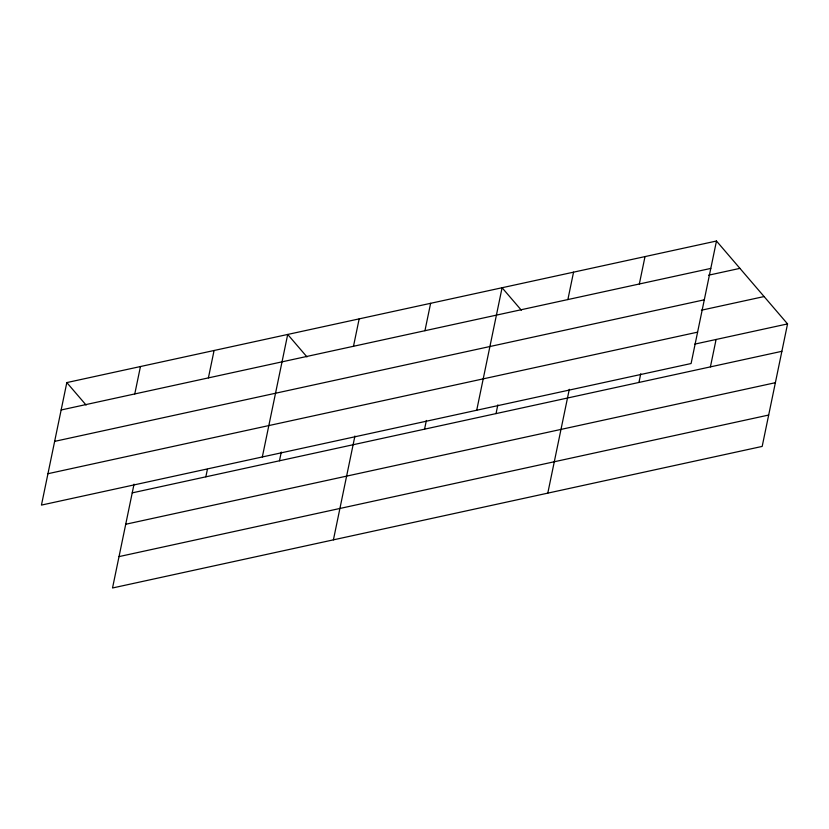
<?xml version="1.0" encoding="UTF-8"?>
<svg xmlns="http://www.w3.org/2000/svg" width="829" height="829" viewBox="0 0 829 829"><rect width="100%" height="100%" fill="white"/><g stroke="black" fill="none" stroke-linecap="round" stroke-linejoin="round"><path stroke-width="1.24" d="M66.817 382.583L41.45 505.089L691.096 363.527L716.474 241.021L66.817 382.583L86.092 405.049M134.775 393.941L140.453 366.532M134.029 484.157L112.526 587.979L762.183 446.416L787.55 323.911L716.474 241.021M208.4 377.9L214.079 350.491M205.851 476.83L207.395 469.359M262.327 456.966L287.704 334.45L306.968 356.916M279.477 460.789L281.28 452.064M353.486 346.284L359.164 318.875M333.413 539.855L354.916 436.023M424.945 330.709L430.624 303.3M424.562 429.173L426.375 420.448M476.716 410.251L502.084 287.736L521.358 310.201M496.032 413.598L497.835 404.884M567.875 299.57L573.554 272.161M547.793 493.131L569.295 389.309M639.335 283.995L645.014 256.586M638.952 382.459L640.755 373.734M710.412 366.884L716.09 339.476M61.149 409.982L710.795 268.42M708.588 275.197L739.924 268.368M54.641 441.37L704.298 299.808M701.407 310.212L764.089 296.554M47.947 473.711L697.603 332.149M694.775 344.118L787.55 323.911M132.225 492.872L781.871 351.309M125.728 524.26L775.374 382.697M119.024 556.601L768.68 415.039"/></g></svg>
